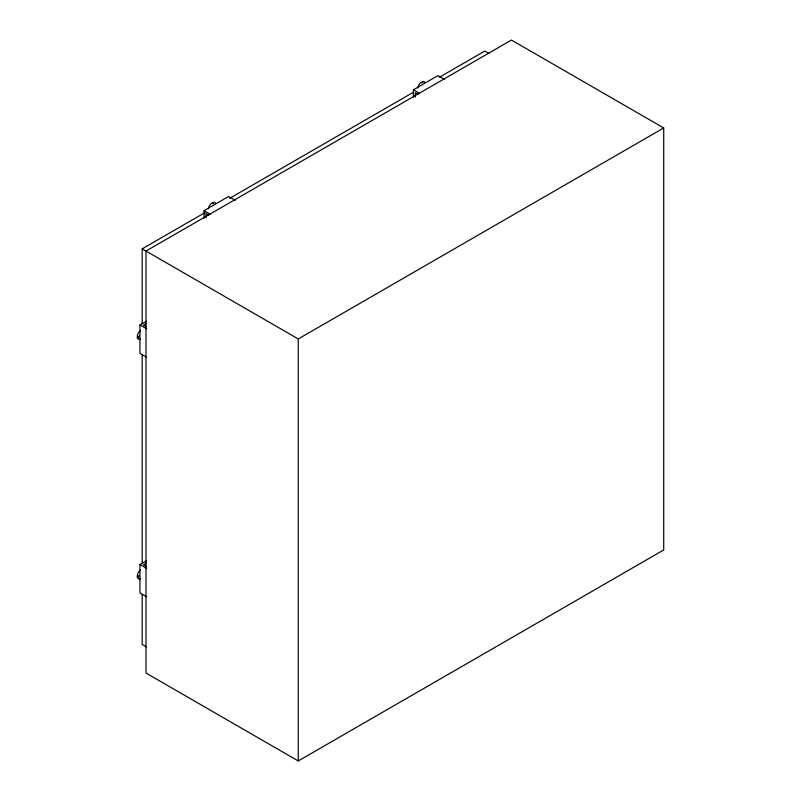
<?xml version="1.0" encoding="UTF-8"?>
<svg xmlns="http://www.w3.org/2000/svg" width="801" height="801" viewBox="0 0 801 801"><rect width="100%" height="100%" fill="white"/><g stroke="black" fill="none" stroke-linecap="round" stroke-linejoin="round"><path stroke-width="1.2" d="M204.035 218.182L204.035 210.683L228.605 196.495L235.274 200.34M413.406 97.301L413.406 89.802L437.987 75.604L444.645 79.459M142.188 323.724L142.188 248.851L204.876 212.655M229.727 198.298L413.466 92.225M439.409 77.246L484.795 51.044L488.92 53.417M146.613 357.186L139.955 353.341L139.955 324.956L146.453 321.211M146.233 323.534L143.379 325.176L146.233 326.828M142.188 248.851L298.262 338.953L663.719 127.96L663.719 549.957L298.262 760.95L145.992 673.04L145.992 251.043L511.449 40.05L663.719 127.96M146.613 596.755L139.955 592.91L139.955 564.525L146.453 560.78M146.233 563.103L143.379 564.745L146.233 566.397M140.545 339.163A5.387 3.104 -60 0 1 137.281 337.261L139.434 336.019M140.545 578.733A5.387 3.104 -60 0 1 137.281 576.83L139.434 575.589M413.406 89.802L419.113 93.096M418.162 94.298L415.308 92.656L415.308 97.051M204.035 210.683L210.693 214.528M208.791 215.179L205.937 213.537L205.937 217.932M139.955 324.956L146.613 328.8M137.281 337.261L138.233 337.802L138.233 336.66L137.281 336.11A5.387 3.104 -60 0 1 140.565 330.433M139.955 564.525L146.613 568.37M137.281 576.83L138.233 577.371L138.233 576.229L137.281 575.679A5.387 3.104 -60 0 1 140.565 570.002M146.313 646.848L142.188 644.465L142.188 594.542M298.262 338.953L298.262 760.95M142.188 354.923L142.188 563.343M425.061 82.663A5.387 3.104 -60 0 0 422.047 81.722L422.998 82.273L422.007 82.843L421.056 82.293A5.387 3.104 -60 0 0 417.772 87.96M215.689 203.544A5.387 3.104 -60 0 0 212.676 202.603L213.627 203.154L212.635 203.724L211.684 203.174A5.387 3.104 -60 0 0 208.4 208.841"/></g></svg>
